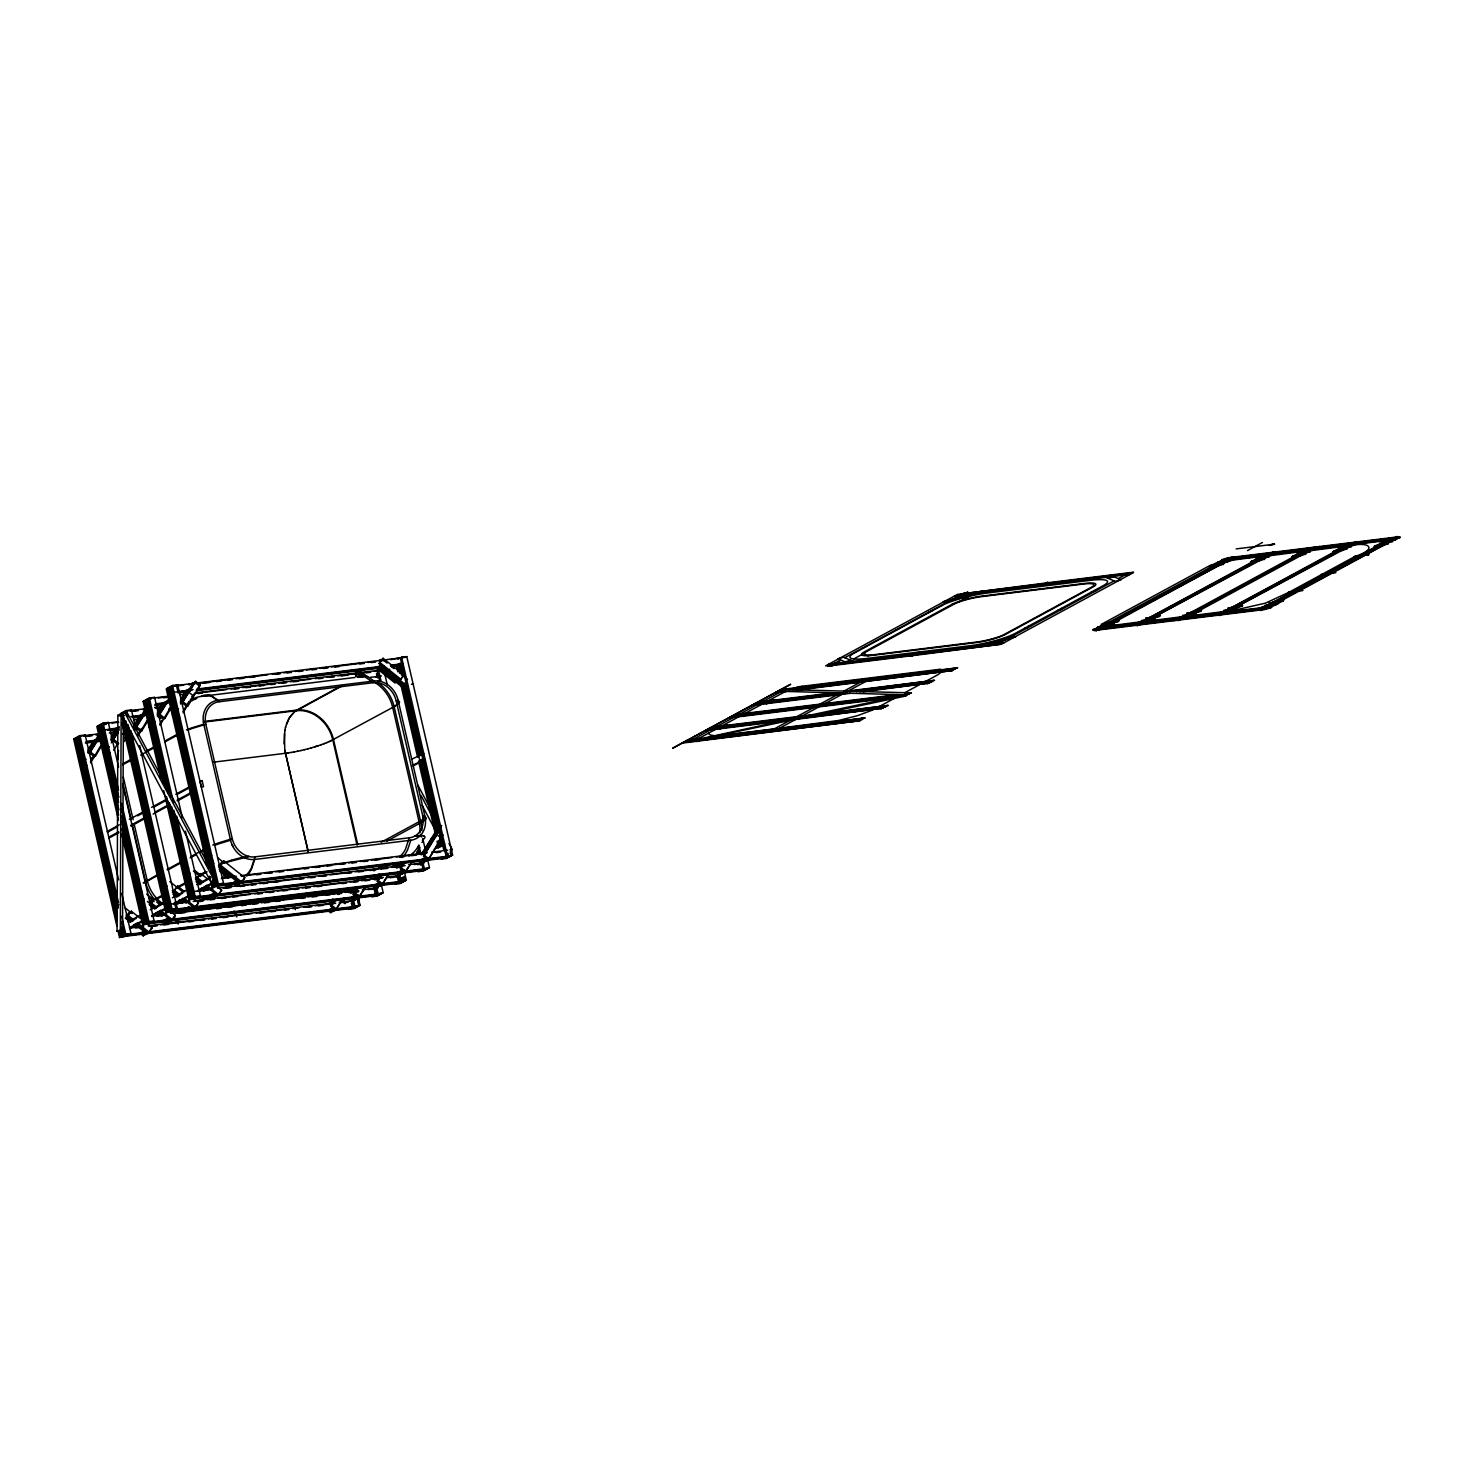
<?xml version="1.0" encoding="UTF-8"?>
<svg xmlns="http://www.w3.org/2000/svg" width="1474" height="1474" viewBox="0 0 1474 1474"><rect width="100%" height="100%" fill="white"/><g stroke="black" fill="none" stroke-linecap="round" stroke-linejoin="round"><path stroke-width="1.5" d="M117.091 931.107L117.883 715.259L120.113 714.982L123.355 716.069L122.545 931.918L117.091 931.107L122.545 931.918M120.315 932.194L121.126 716.346L117.883 715.259M359.03 902.788L359.048 895.897M284.427 733.518L284.795 750.358L308.195 852.027M284.924 730.146L284.04 743.965M422.983 817.186A21.299 17.872 61.5 0 1 410.841 837.582L255.039 856.855L251.243 868.407A42.709 22.055 83 0 1 246.232 874.948M409.219 837.858L405.424 849.411A42.709 22.055 83 0 1 400.412 855.952M284.777 730.533L285.624 726.903M296.292 710.744A33.994 28.54 61.5 0 1 332.755 739.764L394.148 706.654A43.041 7.333 -13 0 0 399.583 702.085L398.109 700.261A22.479 18.867 61.5 0 0 374.009 681.006L217.912 700.242A22.479 18.867 61.5 0 0 203.78 724.195L230.57 840.217A22.479 18.867 61.5 0 0 254.67 859.453L251.483 869.144A43.041 22.221 83 0 1 246.748 875.943M398.109 700.261L424.899 816.283A22.479 18.867 61.5 0 1 410.767 840.235L407.579 849.908A43.041 22.221 83 0 1 401.978 857.518M285.477 727.327L288.867 718.409L294.929 711.113L341.047 685.963M683.383 742.454L796.015 718.096M688.69 741.754L903.157 696.557L903.58 695.396L796.513 717.985M286.361 724.305L290.046 716.677L294.671 711.739L342.226 685.815M122.231 715.738L124.295 711.795L126.524 711.518L215.72 878.559L213.656 882.521L211.427 882.797L122.231 715.738L124.461 715.461M211.427 882.797L213.49 878.836L215.72 878.559L214.467 879.425M450.141 853.391L452.205 849.429L448.98 843.404M87.961 750.008L93.525 740.574M84.608 768.691L79.965 764.988L82.194 761.21M87.758 751.777L94.778 739.893M79.965 764.988L83.447 760.529M87.906 752.993L99.366 733.555M85.566 766.093L82.47 763.624L84.7 759.847M89.14 752.311L97.284 738.529M82.47 763.624L85.953 759.165M89.288 753.509L99.642 735.968M102.203 744.665L95.515 755.978L94.262 756.659L89.619 752.956L99.771 737.184M90.448 761.671L93.802 756.015M90.596 762.887L100.619 745.899M111.084 737.461L116.667 728.027M106.202 754.909L103.106 752.44L105.336 748.663M110.9 739.229L116.796 729.225M103.106 752.44L106.589 747.981M111.029 740.445L119.154 726.664M110.255 754.799L105.612 751.077L107.842 747.318M111.508 741.09L118.178 729.759M105.612 751.077L109.076 746.636M111.305 742.859L119.099 729.648L117.846 730.33M114.014 739.727L118.657 743.43L117.404 744.112L112.761 740.409L118.454 732.173M113.738 750.34L118.178 742.785M133.121 726.793L139.79 715.48M130.891 743.615L126.248 739.893L129.583 734.236M134.023 726.682L141.043 714.798M126.248 739.893L129.712 735.452M134.502 727.327L145.631 708.46M133.397 742.251L128.735 738.548L130.965 734.771M134.65 728.543L144.655 711.555M128.735 738.548L132.218 734.089M134.447 730.312L147.031 708.994M148.469 719.57L141.799 730.883L140.546 731.565L135.884 727.861L147.16 710.21M137.837 734.697L141.522 728.469M137.985 735.913L146.884 720.823M157.368 712.366L162.932 702.932M154.015 731.067L149.371 727.345L151.601 723.587M157.165 714.153L164.185 702.25M149.371 727.345L152.854 722.905M157.313 715.351L165.438 701.587M154.973 728.469L151.877 726L154.107 722.223M157.442 716.567L166.691 700.905M151.877 726L155.36 721.541M158.695 715.885L169.049 698.344M171.61 707.023L164.922 718.354L163.669 719.017L159.026 715.314L169.178 699.542M159.874 724.047L162.085 720.27M160.003 725.245L170.358 707.704M180.51 699.818L186.074 690.385M175.609 717.285L172.513 714.816L174.743 711.039M180.307 701.606L187.327 689.721M172.513 714.816L175.996 710.357M180.436 702.803L188.561 689.04M179.662 717.156L175.019 713.453L177.249 709.676M180.583 704.019L193.168 682.702L191.915 683.383M175.019 713.453L178.501 708.994M181.836 703.338L195.655 681.338L200.317 685.042L188.064 705.806L186.811 706.488L182.168 702.766L195.655 681.338M182.997 711.5L188.912 701.495M183.145 712.716L194.605 693.277M196.834 689.5L200.317 685.042M117.036 913.272L113.553 910.49L115.377 907.413M116.63 906.731L113.553 910.49M118.786 904.52L116.059 909.145L117.312 908.463M136.695 897.961L140.675 892.654L136.695 897.961L140.177 900.725M128.846 912.553L126.119 917.178L131.72 921.637M144.415 900.761L139.201 896.597L141.928 891.973M131.352 911.208L127.372 916.496L131.352 911.208L140.048 918.155M139.201 896.597L142.259 892.839M165.051 889.577L159.837 885.413L162.545 880.789M159.837 885.413L162.895 881.655M165.807 886.832L162.324 884.05L164.148 880.973M154.494 898.661L150.514 903.949L154.494 898.661L161.44 904.207M162.324 884.05L165.401 880.291M139.772 933.097L143.254 935.879L145.078 932.802M143.254 935.879L146.331 932.121M142.278 931.752L145.76 934.516L147.584 931.439M188.193 877.03L182.96 872.866L185.687 868.241M182.96 872.866L186.037 869.107M136.069 923.443L148.266 933.171L150.072 930.094M148.266 933.171L152.227 927.865L147.013 923.701M188.948 874.285L185.466 871.503L188.193 866.896M177.617 886.114L173.656 891.402L177.617 886.114L184.582 891.678M185.466 871.503L188.543 867.744M162.914 920.568L166.396 923.332L168.202 920.255M165.42 919.205L168.902 921.987L170.708 918.91M209.584 863.101L206.102 860.319L208.829 855.694M197.35 876.459L195.526 879.536L201.127 884.013M159.21 910.895L171.389 920.624L175.369 915.336L170.155 911.153M206.102 860.319L210.082 855.031M171.389 920.624L175.369 915.336M213.822 863.138L208.608 858.955L211.335 854.349M200.759 873.566L196.779 878.873L200.759 873.566L207.723 879.13M208.608 858.955L211.666 855.215M186.056 908.021L189.52 910.803L191.344 907.708M189.52 910.803L192.597 907.044M188.543 906.657L192.025 909.44L193.849 906.363M182.352 898.348L194.531 908.076L198.511 902.788L193.278 898.624M221.395 862.382L218.668 867.007L239.562 883.663L241.368 880.586M194.531 908.076L198.511 902.788M223.901 861.019L219.921 866.325L223.901 861.019L244.776 877.693L242.049 882.318L240.815 883L218.557 865.238M209.179 895.473L212.661 898.256L214.485 895.179M211.685 894.11L215.167 896.892L216.991 893.815M205.494 885.819L217.673 895.529L221.653 890.241L216.42 886.077M217.673 895.529L221.653 890.241M355.584 675.239L357.408 672.162L362.622 676.326M359.914 670.799L355.934 676.105L359.914 670.799L366.86 676.363M232.321 882.926L235.803 885.708L237.609 882.631M235.803 885.708L238.862 881.949M234.827 881.563L238.309 884.345L240.115 881.268M240.815 883L244.776 877.693M408.28 686.866L379.058 663.558L383.037 658.252L403.931 674.926L399.951 680.233L403.931 674.926M379.058 663.558L383.037 658.252M388.454 669.859L385.377 673.618M389.689 669.196L387.883 672.273L389.136 671.591M329.328 903.433L331.558 899.656M329.476 904.631L332.811 898.974M330.71 903.967L332.94 900.19M330.858 905.165L334.193 899.509M343.571 898.09L335.648 910.084L330.987 906.381L334.34 900.725M338.007 894.497L340.236 890.72M330.987 906.381L335.593 900.043M338.928 894.386L341.157 890.609M335.648 910.084L342.318 898.772M346.906 892.433L349.135 888.656L347.882 889.338M351.346 892.783L353.576 889.006M353.852 891.42L356.082 887.643M356.229 888.859L352.876 894.515L357.519 898.219L356.284 898.9L353.17 896.432M365.589 887.44L358.772 897.537L354.128 893.834L357.463 888.177M354.128 893.834L358.716 887.495M350.683 897.777L353.778 900.264L356.008 896.487M353.778 900.264L357.242 895.805M356.284 898.9L358.495 895.123M358.772 897.537L365.46 886.224M370.048 879.886L372.277 876.109L371.024 876.79M375.594 878.338L377.823 874.561M375.741 879.554L379.076 873.898M376.994 878.873L379.223 875.095M377.123 880.089L380.476 874.414M389.836 872.995L381.913 885.008L377.27 881.286L380.605 875.63M377.27 881.286L381.858 874.948M373.806 885.248L376.902 887.716L380.384 883.258M381.913 885.008L386.372 877.454M392.268 867.449L394.498 863.672M393.19 867.338L395.419 863.561L394.166 864.243M397.63 867.689L399.859 863.911M400.136 866.325L402.347 862.548M400.265 867.541L402.494 863.764M411.872 862.345L405.055 872.461L400.394 868.739L403.747 863.082M400.394 868.739L405 862.401M396.948 872.7L400.044 875.169L402.273 871.392M400.044 875.169L403.526 870.71M399.454 871.337L402.549 873.806L404.779 870.047M405.055 872.461L408.39 866.804M416.516 853.022L419.85 847.366M416.313 854.791L418.542 851.032L417.289 851.696M421.877 853.262L432.029 837.49M422.006 854.459L437.925 827.485M423.259 853.778L439.178 826.803M423.407 854.994L440.431 826.122M435.788 835.445L437.041 834.763L441.684 838.485L428.179 859.913L423.535 856.21L441.684 825.44M423.535 856.21L437.041 834.763M439.51 839.277L441.739 835.5M428.179 859.913L442.992 834.818M143.181 882.908L159.118 873.806M343.645 889.559L338.633 892.267A43.796 22.607 83 0 1 332.755 893.778L331.171 893.668M144.047 882.908L157.736 875.445M116.943 926.372L73.7 739.045L79.965 735.637L85.179 735.01L118.639 879.96M118.602 767.07L108.302 722.463L103.088 723.108L96.842 726.498L118.454 820.17M136.069 729.98L131.444 709.915L126.23 710.56L119.965 713.95L123.448 713.527M161.127 779.47L143.107 701.403L149.371 698.013L154.586 697.368L182.389 817.794M222.298 883.995L223.532 883.313L177.709 684.82L172.495 685.465L166.249 688.855L206.913 865.054M83.926 735.673L85.179 735.01M104.543 724.489L105.796 723.808L100.582 724.453L118.62 802.519M107.049 723.144L108.302 722.463M130.191 710.597L131.444 709.915M153.333 698.05L154.586 697.368M177.709 684.82L176.456 685.502L178.004 692.19M76.316 744.241L77.569 743.578M78.822 742.896L80.057 742.214M99.44 731.712L100.693 731.03M101.946 730.349L119.118 727.714M122.582 719.165L123.834 718.483M145.723 706.617L146.976 705.935M148.229 705.254L149.482 704.572M168.865 694.07L170.1 693.388M171.352 692.706L193.076 689.519M96.86 734.9L98.113 734.236M143.125 709.823L144.378 709.141M166.267 697.276L167.52 696.594M189.409 684.728L190.662 684.047M92.217 744.223L93.47 743.559M94.723 742.878L95.957 742.196M115.341 731.694L116.593 731.012M138.482 719.146L139.735 718.464M140.988 717.783L142.241 717.101M161.624 706.599L162.877 705.917M164.13 705.235L165.383 704.554M184.766 694.051L186 693.37M187.253 692.688L188.506 692.025L193.168 695.728L191.915 696.41M122.508 734.034L123.742 733.352M168.773 708.957L170.026 708.275M91.775 758.005L93.009 757.341M122.858 763.79L130.946 759.405M147.124 750.635L153.185 747.355M165.328 740.777L177.451 734.199M122.71 764.803L132.697 759.405M140.693 755.075L154.659 747.484M164.646 742.067L176.622 735.581M353.649 674.189L354.902 673.507M357.408 672.162L356.155 672.844L361.37 677.008M379.297 660.297L380.55 659.615M397.814 659.283L399.067 658.62M401.573 657.257L400.32 657.938L446.143 856.412L452.61 855.104L406.787 656.612L401.573 657.257L447.396 855.749M406.787 656.612L390.628 659.652M107.215 831.41L119.302 824.85M129.38 819.397L143.512 811.732M151.564 807.365L165.678 799.719M175.775 794.246L189.888 786.6M107.418 832.239L117.496 826.767M137.672 815.841L141.688 813.648M153.793 807.089L165.899 800.529M177.986 793.97L188.082 788.498M108.56 837.306L118.657 831.833M130.744 825.274L144.857 817.628M154.954 812.156L167.041 805.596M177.12 800.124L191.233 792.478M396.193 682.259L394.94 682.941L375.796 667.667M397.446 681.578L398.699 680.914M108.781 838.116L118.86 832.663M130.965 826.103L145.078 818.438M153.13 814.072L169.27 805.32M177.341 800.953L191.454 793.307M411.486 684.323L412.738 683.641M167.096 869.476L181.081 861.903M191.067 856.486L205.033 848.913M167.852 869.973L179.975 863.396M190.091 857.905L196.153 854.625M200.206 852.433L204.241 850.24M150.735 900.688L151.988 900.006L149.261 904.631L154.862 909.108M411.486 759.294L423.793 753.564L417.732 756.844M153.665 899.895A36.758 6.264 -13 0 1 154.475 899.435L162.564 895.05M176.714 887.385L186.83 881.894M198.953 875.335L205.033 872.037M134.189 824.224L147.142 880.31A33.939 28.485 61.5 0 0 157.184 898.9L163.172 895.658M177.156 888.067L187.124 882.668M201.109 875.077L207.097 871.834M412.849 765.19L425.157 759.442L413.052 766.001M128.072 921.821L140.159 915.262M150.256 909.808L164.369 902.143M172.421 897.777L188.561 889.025M196.632 884.658L210.745 877.012M130.302 921.545L136.345 918.265M154.494 908.426L164.572 902.972M178.686 895.308L182.721 893.133M202.878 882.189L210.948 877.822M121.918 929.597L123.171 928.915M142.554 918.413L143.807 917.731M145.06 917.049L146.313 916.386M165.696 905.865L166.949 905.183M168.183 904.52L189.906 901.314M188.819 893.318L190.072 892.654M191.325 891.973L213.048 888.767M129.436 927.717L141.522 921.158M151.601 915.686L165.714 908.039M173.785 903.673L189.925 894.921M197.977 890.554L212.09 882.889M129.638 928.528L141.744 921.969M151.822 916.515L165.936 908.85M174.006 904.483L190.128 895.731M198.198 891.365L212.311 883.718M134.447 927.164L135.7 926.483M136.953 925.819L138.206 925.138M157.571 914.617L158.823 913.954M160.076 913.272L161.329 912.59M180.712 902.088L181.965 901.406M183.218 900.725L184.471 900.043M203.854 889.541L205.107 888.859M206.36 888.177L207.613 887.495M226.996 876.993L228.249 876.311M229.483 875.63L230.736 874.966M117.975 930.831L119.523 937.519L125.787 934.129L131.002 933.484L121.734 893.355M121.55 833.547L142.665 924.99L148.911 921.582L154.125 920.955L123.245 787.134M122.029 722.868L165.788 912.443L172.053 909.053L177.267 908.408L139.68 745.604M163.706 790.617L188.93 899.895L195.194 896.505L200.409 895.86L185.466 831.189M209.492 876.201L212.072 887.348L218.336 883.958L223.532 883.313M125.99 936.211L119.523 937.519M127.243 935.529L128.496 934.848M129.749 934.166L131.002 933.484M149.132 923.664L142.665 924.99M150.385 922.982L151.619 922.3M152.872 921.619L154.125 920.955M172.255 911.116L165.788 912.443M173.508 910.435L174.761 909.753M177.267 908.408L176.014 909.089L174.466 902.383M195.397 898.569L188.93 899.895M196.65 897.887L197.903 897.224M199.156 896.542L200.409 895.86M218.539 886.021L212.072 887.348M219.792 885.358L221.045 884.676M199.561 900.706L205.549 897.445M225.522 886.629L231.51 883.387M150.993 928.546L152.227 927.865M188.598 908.205L182.536 911.503A43.796 22.607 83 0 1 176.659 913.014L176.069 913.069M200.722 901.627L210.837 896.155M224.988 888.472L233.076 884.087M145.76 934.516L147.013 933.853L134.834 924.124M166.396 923.332L167.649 922.669L164.167 919.887M168.902 921.987L170.155 921.305L166.673 918.523M192.025 909.44L193.278 908.758M212.661 898.256L213.914 897.574L210.432 894.792M215.167 896.892L216.42 896.21L212.938 893.428M238.309 884.345L239.562 883.663M177.986 929.265L179.238 928.602M183.2 928.62L184.453 927.957M381.121 842.28L419.058 821.718L392.655 707.299A33.994 28.54 61.5 0 0 373.254 681.614M236.559 922.061L237.811 921.379M386.575 841.322L420.938 822.695A43.041 7.333 -13 0 0 426.373 818.125L424.899 816.283M241.773 921.416L243.026 920.734M421.951 842.373L423.204 841.709M433.282 836.808L434.535 836.127M353.742 881.71L361.738 877.38M373.714 870.876L385.691 864.39M295.132 914.838L296.385 914.156M360.872 880.218L368.961 875.832M381.103 869.255L389.191 864.87M300.346 914.193L301.599 913.53M440.431 839.167L441.684 838.485M425.691 848.232L426.944 847.55M428.197 846.887L429.45 846.205M436.396 847.532L444.669 843.976L436.599 848.342M386.557 875.685L387.809 875.003M349.025 901.517L357.095 897.15M371.208 889.485L379.279 885.119M395.401 876.367L401.462 873.087M417.584 864.354L425.654 859.968M351.254 901.24L359.324 896.874M373.438 889.209L383.516 883.755M397.63 876.09L405.7 871.724M419.814 864.077L429.892 858.605M402.549 873.806L403.802 873.142L400.707 870.655M349.835 908.629L348.583 909.311L353.797 908.666L360.061 905.276L357.998 896.358M351.088 907.947L352.341 907.265L351.309 902.807M360.061 905.276L353.594 906.602L351.531 897.666M372.977 896.081L371.724 896.763L376.939 896.118L383.203 892.728L381.655 886.04M374.23 895.418L375.483 894.736L373.419 885.819M383.203 892.728L376.736 894.055L375.188 887.366M396.119 883.552L394.866 884.216L400.08 883.589L406.327 880.181L404.281 871.263M397.372 882.871L398.625 882.189L397.077 875.501M406.327 880.181L399.859 881.507L397.814 872.59M419.242 871.005L417.99 871.687L423.204 871.042L429.468 867.652L427.921 860.945M420.495 870.323L421.748 869.642M429.468 867.652L423.001 868.96L421.453 862.272M442.384 858.458L441.131 859.139L446.346 858.494L452.61 855.104M443.637 857.776L444.89 857.094M672.844 748.11L790.543 684.341M672.936 748.11L790.561 684.341M828.849 665.437L827.614 666.119L912.093 655.709M960.587 594.022L1046.319 582.93M693.609 739.082L710.486 729.943M711.739 729.262L712.992 728.58M714.245 727.898L715.498 727.216M716.751 726.553L733.628 717.396M734.881 716.714L736.116 716.032M737.369 715.351L738.621 714.687M739.874 714.006L756.752 704.848M758.005 704.167L759.257 703.485M760.51 702.822L761.763 702.14M763.016 701.458L779.893 692.301M833.86 663.595L840.567 659.965M844.713 657.717L948.888 601.226M953.033 598.978L959.74 595.349M829.844 665.843L831.078 665.161M962.817 593.746L964.07 593.064M830.286 666.027L831.318 665.658M965.065 592.935L966.115 592.585M830.894 666.193L832.055 665.566M837.49 662.618L838.503 662.066M959.887 596.27L960.845 595.736M966.281 592.788L967.441 592.161M831.373 666.137L832.534 665.511M837.969 662.563L838.982 662.01M960.311 596.233L961.324 595.68M966.76 592.732L967.902 592.106M693.812 741.164L862.695 719.312L700.961 739.229M698.823 738.456L715.701 729.298M716.954 728.617L718.207 727.935M719.459 727.253L720.712 726.59M721.947 725.908L738.842 716.751M740.077 716.069L741.33 715.387M742.583 714.724L743.836 714.042M745.089 713.361L761.966 704.203M763.219 703.522L764.472 702.858M765.725 702.177L766.977 701.495M768.23 700.813L785.108 691.656M788.866 689.629L790.119 688.948M839.074 662.95L840.327 662.268L835.113 662.913M964.936 594.704L958.487 596.03M697.81 741.201L696.907 741.588M720.952 728.653L720.049 729.04M726.737 725.319L727.382 724.968M744.075 716.106L743.191 716.493M749.879 712.771L750.506 712.421M767.217 703.559L766.314 703.946M773.021 700.224L773.647 699.874M800.787 687.105L802.372 686.258M853.741 658.952L864.796 652.964M958.082 602.387L969.137 596.38M706.838 739.561L708.091 738.879M709.344 738.198L710.579 737.516M729.962 727.014L731.215 726.332M732.467 725.65L733.72 724.987M753.103 714.466L754.356 713.784M755.609 713.121L756.862 712.439M776.245 701.919L777.498 701.256M778.751 700.574L780.004 699.892M799.369 689.39L800.622 688.708M801.874 688.026L803.127 687.345M710.523 739.1L711.776 738.419M713.029 737.737L714.264 737.074M733.665 726.553L734.9 725.89M736.152 725.208L737.405 724.526M756.788 714.024L758.041 713.342M759.294 712.661L760.547 711.979M779.93 701.477L781.183 700.795M782.436 700.113L783.689 699.431M803.072 688.929L804.307 688.247M805.578 687.566L806.812 686.902M768.636 731.952L769.889 731.27M771.142 730.588L772.394 729.906M773.647 729.225L789.769 720.491M794.283 718.041L795.518 717.359M796.771 716.696L813.648 707.538M814.901 706.857L816.154 706.175M817.407 705.493L818.66 704.83M819.913 704.148L836.79 694.991M838.043 694.309L839.296 693.628M843.754 691.214L859.932 682.444M861.184 681.762L862.437 681.099M863.69 680.417L864.943 679.735M913.917 653.737L920.384 652.411L919.131 653.093M1039.778 585.491L1038.525 586.173L1044.992 584.846M910.95 656.335L913.346 655.027M917.528 652.761L918.542 652.208M1039.87 586.431L1040.884 585.878M1045.084 583.612L1047.48 582.304M911.411 656.28L913.806 654.972M918.007 652.706L919.021 652.153M1040.349 586.376L1041.363 585.823M1045.545 583.557L1047.959 582.248M773.85 731.307L775.103 730.625M776.356 729.943L777.609 729.262M778.862 728.58L795.739 719.441M799.608 717.341L800.732 716.714M801.985 716.051L818.862 706.894M820.115 706.212L821.368 705.53M822.621 704.848L823.874 704.185M825.127 703.503L842.004 694.346M843.257 693.664L844.344 693.075M848.269 690.956L865.146 681.799M866.399 681.135L867.652 680.454M868.905 679.772L870.139 679.09M831.962 724.139L833.215 723.458M834.468 722.794L835.721 722.113M855.104 711.592L856.357 710.929M857.592 710.247L858.845 709.565M878.228 699.063L879.481 698.381M880.733 697.699L881.986 697.018M901.369 686.516L902.622 685.834M903.875 685.152L905.128 684.47M924.511 673.968L925.764 673.286M927.017 672.605L928.252 671.941M835.647 723.697L836.9 723.015M838.153 722.334L839.406 721.652M858.789 711.15L860.042 710.468M861.295 709.786L862.53 709.105M881.913 698.602L883.166 697.921M884.418 697.239L885.671 696.576M905.054 686.055L906.307 685.373M907.56 684.71L908.813 684.028M928.196 673.507L929.449 672.844M930.702 672.162L932.194 671.444M894.7 694.936L895.16 694.88M941.61 669.491L940.965 669.841A36.868 6.283 -13 0 0 940.136 669.288M879.315 706.525L894.221 698.436M904.373 692.927L919.315 684.82M925.58 681.43L936.174 675.682A43.704 7.444 -13 0 0 940.744 672.494M852.212 721.652L853.464 720.97M854.717 720.289L855.97 719.607M875.353 709.105L876.606 708.423M877.859 707.741L879.112 707.078M898.79 696.391L899.73 695.875M921.619 684.01L922.871 683.346M924.124 682.665L925.377 681.983M944.76 671.481L946.013 670.799M947.266 670.117L948.519 669.436M853.888 721.449L855.141 720.768M856.394 720.086L857.628 719.404M877.012 708.902L878.264 708.22M879.517 707.538L880.77 706.857M923.295 683.807L924.548 683.125M925.801 682.462L927.054 681.78M946.437 671.26L947.671 670.596M948.924 669.915L950.177 669.233M999.151 643.235L1005.858 639.605M1010.003 637.358L1114.178 580.867M1118.324 578.619L1125.031 574.989M861.258 718.446L862.898 717.746M857.85 721.486L864.096 718.096M880.973 708.939L887.237 705.549M904.115 696.391L910.379 693.001M927.257 683.844L933.503 680.454M950.398 671.296L956.644 667.906M1000.551 644.285L912.572 655.654M1132.29 572.87L1133.543 572.188L1046.798 582.875M1014.001 637.376L1001.436 644.175L825.716 665.824L957.474 594.391L1133.174 572.76L1120.609 579.577M1015.236 636.694L1119.374 580.24M1210.394 565.942L1213.636 565.592M1214.852 563.51L1216.05 563.363M1217.579 562.036L1218.777 561.889M1221.983 559.604L1223.254 559.457M1109.369 623.06L1094.463 630.209M1109.996 622.728L1229.666 557.835L1226.81 558.462M1095.79 630.798L1098.185 629.49M1229.924 558.075L1232.798 556.711L1230.385 558.02M1096.251 630.743L1098.646 629.435M1113.791 622.525L1098.904 629.656L1234.106 557.301L1114.436 622.175M1247.538 550.576L1262.444 542.487M1103.989 628.772L1106.919 627.187M1232.78 558.941L1235.728 557.356M1223.531 564.431L1220.325 564.782M1228.082 561.999L1226.902 562.128M1230.735 560.525L1229.629 560.654M1235.359 558.075L1234.125 558.222M1263.126 554.537L1264.397 554.39M1251.555 560.875L1254.779 560.525M1255.995 558.443L1257.193 558.296M1134.003 625.087L1136.933 623.502M1137.873 622.986L1151.489 616.537M1262.813 555.256L1265.742 553.653M1254.927 560.452L1135.606 625.142L1270.809 552.768L1256.493 559.604M1257.138 560.175L1258.722 559.328M1136.97 625.695L1138.075 625.105M1272.32 552.326L1273.886 551.663L1272.781 552.271M1137.449 625.639L1138.554 625.05M1269.483 554.427L1140.065 624.589L1275.268 552.234L1267.253 554.703M1145.132 623.705L1148.062 622.12M1273.941 553.874L1276.871 552.289M1264.674 559.365L1261.449 559.715M1269.225 556.914L1268.045 557.061M1276.502 553.008L1275.268 553.155M1292.698 555.809L1295.922 555.458M1297.138 553.376L1298.336 553.229M1304.269 549.47L1305.54 549.323M1173.801 620.701L1178.076 618.417M1179.016 617.919L1192.632 611.47M1303.956 550.189L1308.028 547.923M1177.376 619.743L1296.07 555.385M1297.636 554.537L1309.115 548.31M1178.076 620.665L1180.95 619.301M1312.21 547.941L1314.605 546.633M1184.046 618.914L1315.785 547.499M1185.188 619.301L1189.205 617.053M1315.084 548.807L1319.414 546.522M1305.817 554.298L1302.592 554.648M1310.368 551.847L1309.188 551.995M1317.645 547.941L1316.411 548.088M1333.841 550.742L1337.065 550.392M1338.3 548.31L1339.479 548.162M1345.412 544.403L1346.702 544.238M1216.29 614.953L1219.219 613.35M1220.159 612.852L1233.775 606.404M1345.099 545.104L1348.028 543.519M1337.213 550.318L1217.892 615.008L1353.095 542.635L1338.779 549.47M1219.274 615.561L1220.841 614.916M1354.606 542.192L1356.172 541.548L1355.067 542.137M1227.418 613.571L1230.348 611.986M1356.227 543.74L1359.157 542.156M1346.96 549.231L1343.754 549.581M1351.511 546.78L1350.331 546.928M1354.164 545.306L1353.077 545.454M1358.788 542.874L1357.554 543.022M1288.423 592.198L1292.735 591.682M1321.367 574.344L1325.66 573.828M1386.573 539.337L1387.845 539.171M1288.995 592.253L1265.521 603.124L1233.075 610.512M1289.271 592.106L1321.938 574.381M1322.196 574.252L1354.864 556.527M1355.14 556.398C1376.9 549.415 1370.175 541.935 1353.501 545.214M1374.984 545.675L1378.208 545.325M1379.443 543.243L1380.622 543.095M1382.17 541.75L1383.349 541.603M1257.433 609.886L1260.362 608.283M1261.302 607.785L1274.918 601.337M1386.242 540.037L1389.171 538.452M1381.764 543.409L1394.238 537.568L1259.036 609.941L1378.356 545.251M1260.399 610.494L1262.739 609.223M1394.478 537.807L1397.278 536.481L1394.938 537.752M1260.86 610.439L1263.2 609.167M1211.554 566.716L1209.343 566.993L1224.599 558.72L1400.3 537.089L1382.815 545.638M1302.887 590.54L1299.147 591M1335.831 572.686L1332.072 573.146M1388.103 544.164L1384.897 544.514M1392.654 541.713L1391.493 541.861M1399.931 537.789L1398.697 537.955M330.968 740.685L333.493 739.543L357.703 844.418M328.905 741.643L331.705 740.464M872.792 709.952L857.5 715.664L838.448 720.51L779.543 728.211M326.565 742.656L329.605 741.44M323.93 743.707L327.228 742.472M321.056 744.757L324.575 743.522M777.185 691.582L785.071 689.556L911.466 692.872L907.155 693.922M909.55 693.075L904.686 694.788L780.207 691.269M227.199 862.161L248.94 856.468A21.299 17.872 61.5 0 0 255.039 856.855M321.664 744.591L314.662 746.857M318.513 745.66L311.254 747.889M203.78 724.195L192.707 727.566A43.041 7.333 -13 0 0 186.424 729.906M230.57 840.217L219.497 843.607A43.041 7.333 -13 0 0 214.67 845.357M307.753 748.847L311.733 747.76M971.661 593.875L943.176 601.687L944.797 602.35L979.031 592.972M979.805 591.645L982.016 591.369M1108.614 575.781L1110.825 575.505M1108.08 578.342L1113.828 576.758M845.063 661.826L850.811 660.241M850.277 662.803L848.066 663.079M979.86 645.612L1014.112 636.234L1015.715 636.897L987.23 644.709M979.086 646.939L976.875 647.197M397.998 702.269L396.174 700.832A21.226 17.817 61.5 0 0 380.034 683.199A21.299 17.872 61.5 0 0 373.401 682.683L217.507 701.974A21.244 17.835 61.5 0 0 205.476 722.297L205.844 724.287L192.615 728.322A42.654 7.259 -13 0 0 187.824 730.109M304.234 749.75L308.195 748.737M1269.243 545.454L1274.531 544.182L1272.265 543.869M300.751 750.579L304.621 749.64M232.247 838.669A21.244 17.835 61.5 0 0 248.94 856.468L242.491 857.352A29.848 5.085 -13 0 0 231.16 860.337M297.343 751.316L301.101 750.487M294.081 751.961L297.656 751.224M290.968 752.514L294.339 751.887M288.075 752.956L291.207 752.44M285.403 753.325L288.259 752.901M332.755 893.778L337.712 892.636A32.907 27.619 61.5 0 0 341.12 891.125M1236.17 548.899L1274.531 544.182M405.534 657.293L171.26 686.147L217.083 884.64L451.357 855.786L450.325 851.327M183.642 685.152L170.007 686.829L215.83 885.321L450.104 856.449M188.193 684.581L195.029 683.752M199.561 683.181L231.418 679.256M235.969 678.703L267.807 674.779M272.358 674.226L279.176 673.378M283.727 672.826L290.544 671.978M295.095 671.425L301.93 670.578M306.481 670.025L315.565 668.901M320.116 668.33L326.952 667.501M331.484 666.93L363.341 663.005M367.892 662.452L374.709 661.605M379.26 661.052L386.077 660.205M172.218 687.068L168.755 687.51L211.998 874.837M202.859 683.31L209.695 682.462M216.512 681.614L221.063 681.062M227.88 680.214L232.431 679.661M239.267 678.814L243.8 678.261M250.635 677.414L255.186 676.861M275.656 674.337L280.207 673.784M287.025 672.936L291.576 672.384M298.393 671.536L302.944 670.983M312.046 669.859L316.597 669.288M323.414 668.459L327.965 667.888M334.782 667.059L339.333 666.488M359.803 663.963L364.354 663.411M371.19 662.563L375.723 662.01M1231.159 557.393L1228.008 557.78L1093.782 630.559L1096.932 630.172M1231.638 557.338L1312.744 547.351L1178.518 620.13L1097.411 630.117M1395.712 537.126L1314.716 547.112L1180.49 619.872L1261.486 609.904M1396.191 537.07L1399.452 536.665L1265.226 609.444L1261.965 609.849M1398.697 537.015L1263.494 609.388L1265.724 609.112M1221.651 560.323L1223.881 560.046M1226.11 559.77L1228.339 559.494M1230.569 559.217L1265.024 554.979M1271.712 554.15L1306.185 549.913M1308.396 549.636L1310.626 549.36M1312.855 549.083L1347.328 544.846M1349.539 544.569L1351.769 544.293M1353.998 544.017L1388.471 539.779M1390.701 539.502L1392.912 539.226M1395.141 538.95L1397.37 538.673M1220.73 560.82L1222.941 560.544M1225.189 560.267L1227.4 560.009M1229.629 559.733L1231.859 559.457L1218.243 565.905M1264.102 555.477L1250.486 561.926L1252.716 561.649M1266.313 555.201L1268.543 554.943M1270.772 554.666L1273.002 554.39L1259.386 560.839M1305.245 550.41L1291.629 556.859L1293.859 556.582M1307.456 550.134L1309.686 549.876M1311.915 549.599L1314.145 549.323L1300.529 555.772M1346.388 545.343L1332.772 551.792L1335.002 551.516M1348.618 545.067L1350.829 544.79M1353.058 544.532L1355.288 544.256L1341.672 550.705M1387.531 540.276L1373.915 546.725L1376.145 546.449M1389.761 540L1391.972 539.724M1394.201 539.447L1396.431 539.189M1231.527 559.623L1261.56 555.938M1272.67 554.556L1302.703 550.852M1313.831 549.489L1343.846 545.785M1354.975 544.422L1384.989 540.718M1260.233 556.638L1241.403 558.959A43.704 7.444 -13 0 0 1229.261 560.857M1270.772 555.587L1301.376 551.571M1311.934 550.521L1342.519 546.504M1394.22 540.387L1395.62 540.092M197.627 688.948L384.143 665.99M390.96 665.143L402.347 663.742M954.526 595.993L1130.245 574.344M178.188 691.877L191.823 690.201M196.374 689.629L382.89 666.653M391.992 665.548L403.36 664.129M179.202 692.264L190.57 690.864M197.405 690.035L381.637 667.335M390.739 666.211L402.107 664.811M177.949 692.946L189.335 691.546M196.153 690.716L380.384 668.017M391.752 666.617L403.139 665.216M1215.866 565.334L1218.077 565.058M1257.009 560.267L1259.238 559.991M1298.152 555.182L1300.381 554.924M1339.295 550.115L1341.524 549.857M1380.438 545.048L1382.667 544.772M1213.784 566.458L1216.013 566.182M1254.927 561.391L1257.156 561.115M1296.07 556.306L1298.299 556.048M1337.231 551.239L1339.442 550.981M1378.374 546.172L1380.585 545.896M151.582 698.271L148.119 698.694L170.763 796.826M154.936 697.847L168.589 696.17M179.957 694.77L184.508 694.217M195.876 692.817L380.126 670.117M151.417 698.805L146.866 699.376L168.497 793.03M158.234 697.976L167.336 696.852M194.623 693.48L226.48 689.574M231.013 689.003L237.848 688.155M242.399 687.603L274.238 683.678M278.789 683.125L285.606 682.278M290.157 681.725L310.627 679.201M315.178 678.63L321.995 677.8M326.546 677.229L333.382 676.4M337.933 675.829L358.403 673.323M362.936 672.752L369.771 671.923M374.322 671.352L379.408 670.725M163.817 697.81L168.349 697.239M197.921 693.609L202.472 693.038M234.311 689.132L238.862 688.561M245.697 687.713L250.248 687.16M259.332 686.036L263.883 685.484M270.719 684.636L275.269 684.083M282.087 683.236L286.638 682.683M293.455 681.836L298.006 681.283M318.476 678.759L323.027 678.187M329.844 677.358L334.395 676.787M341.231 675.958L348.048 675.11M366.234 672.881L370.785 672.31M148.911 700.168L144.36 700.721L163.411 783.247M143.107 701.403L148.321 700.758M190.883 700.058A34.455 28.909 61.5 0 1 201.127 696.41L354.976 677.469M156.299 703.743L167.667 702.343M190.422 699.542L194.973 698.971M370.103 677.395L381.471 675.995M1362.142 554.961L1364.371 554.703M1358.586 555.956L1354.035 556.638L1358.328 556.103M1365.274 555.145L1369.014 554.685L1365.016 555.293M155.046 704.425L168.699 702.729M375.686 677.248L380.218 676.677M156.078 704.812L167.446 703.411M1359.212 556.564L1361.442 556.288M154.825 705.493L166.194 704.093M931.199 610.826L932.489 610.66M1093.763 590.798L1096.49 590.466M124.977 711.242L145.447 708.718M154.549 707.594L163.651 706.47M928.27 612.41L929.56 612.244M1090.834 592.382L1093.561 592.051M130.56 711.076L137.377 710.228M155.562 707.999L162.398 707.152M127.022 712.034L122.471 712.587L168.294 911.079L402.586 882.226L401.554 877.767M133.858 711.187L138.39 710.634M156.594 708.386L161.145 707.833M121.126 716.346L123.355 716.069M130.891 716.567L144.526 714.89M131.905 716.954L145.558 715.277M132.936 717.359L144.305 715.959M133.95 717.764L143.052 716.64M117.773 721.818L101.835 723.789L118.841 797.379M133.692 719.865L138.243 719.294M1329.216 572.833L1331.446 572.557M111.969 723.052L118.786 722.223M106.165 724.305L99.348 725.134L118.897 809.889M1326.287 574.418L1328.516 574.141M101.559 725.392L98.095 725.816L118.675 815.03M898.274 628.679L899.545 628.514M1060.838 608.651L1063.546 608.32M895.344 630.264L896.616 630.098M1057.908 610.236L1060.617 609.904M108.781 729.501L117.865 728.377M107.528 730.183L118.897 728.782M110.826 730.312L117.644 729.464M99.182 733.794L78.712 736.318L118.344 908.058M110.55 732.394L115.101 731.841M84.276 736.171L91.093 735.323M95.644 734.752L100.195 734.199M109.297 733.075L116.114 732.246M203.817 721.505L296.569 710.081A34.455 28.909 61.5 0 1 333.493 739.543M79.67 737.258L76.206 737.682L117.386 916.091M87.574 736.281L92.125 735.729M203.338 722.168L296.292 710.726M73.7 739.045L77.182 738.603M1296.272 590.687L1298.502 590.411M1293.343 592.272L1295.572 591.995M86.892 741.367L100.545 739.69M85.639 742.048L99.292 740.372M86.653 742.454L98.039 741.053M865.33 646.533L866.62 646.367M1027.894 626.505L1030.621 626.174M85.418 743.136L99.053 741.44M862.401 648.118L863.69 647.97M1024.964 628.09L1027.691 627.758M1110.346 621.604L1092.86 630.153L1268.561 608.504L1283.836 600.231L1281.588 600.508M1112.557 621.328L1114.786 621.051M1117.016 620.775L1119.245 620.517L1105.629 626.947M1153.7 616.261L1155.929 615.985M1158.159 615.708L1160.388 615.432L1146.772 621.881M1194.861 611.194L1197.072 610.918M1199.302 610.641L1201.531 610.365L1187.915 616.814M1236.004 606.127L1238.215 605.851M1240.445 605.574L1242.674 605.298L1229.058 611.747M1277.147 601.06L1279.377 600.784M1104.947 623.097L1106.163 622.931M1117.292 621.567L1118.508 621.42M1146.09 618.011L1147.306 617.864M1158.435 616.501L1159.669 616.353M1187.233 612.944L1188.449 612.797M1199.578 611.434L1200.813 611.286M1228.376 607.878L1229.592 607.73M1240.721 606.367L1241.956 606.219M1269.519 602.811L1270.735 602.663M1281.864 601.3L1283.099 601.134M1104.671 623.226L1108.264 622.728M1110.493 622.452L1112.723 622.175M1114.934 621.899L1118.25 621.567M1145.814 618.159L1149.407 617.661M1151.636 617.385L1153.866 617.109M1156.095 616.832L1159.393 616.482M1186.957 613.092L1190.55 612.594M1192.779 612.318L1195.009 612.042M1197.238 611.765L1200.536 611.415M1228.118 608.025L1231.711 607.528M1233.922 607.251L1236.152 606.975M1238.381 606.698L1241.679 606.348M1269.261 602.958L1272.854 602.461M1275.065 602.184L1277.295 601.908M1279.524 601.632L1282.841 601.281M1100.194 625.658L1101.668 625.363M1112.538 624.147L1113.976 623.852M1141.355 620.591L1142.811 620.296M1153.681 619.08L1155.119 618.785M1182.498 615.524L1183.972 615.229M1194.824 614.013L1196.28 613.718M1223.641 610.457L1225.115 610.162M1235.967 608.946L1237.423 608.651M1264.784 605.39L1266.258 605.095M1277.11 603.879L1278.566 603.585M1097.798 626.984L1098.941 626.855M1110.069 625.473L1111.249 625.326M1138.941 621.917L1140.084 621.788M1151.212 620.407L1152.318 620.278M1180.084 616.851L1181.227 616.722M1192.355 615.34L1193.461 615.211M1221.227 611.784L1222.37 611.655M1233.498 610.273L1234.604 610.144M1262.37 606.717L1263.531 606.588M1274.641 605.206L1275.839 605.059M1097.54 627.132L1098.683 627.003M1109.811 625.621L1110.991 625.473M1139.826 621.917L1120.682 624.405A43.704 7.444 -13 0 1 1110.456 625.271M1150.641 620.72L1180.969 616.851M1191.784 615.653L1222.112 611.784M1233.241 610.42L1234.346 610.291M1262.112 606.864L1263.255 606.717M1274.384 605.353L1275.581 605.206M1096.73 628.053L1098.959 627.777M1101.17 627.5L1103.4 627.224M1108.172 626.505L1140.102 622.71M1142.313 622.433L1144.543 622.157M1149.315 621.438L1181.245 617.643M1183.475 617.366L1185.686 617.09M1190.458 616.372L1222.388 612.576M1224.618 612.3L1226.829 612.023M1231.601 611.305L1263.531 607.509M1265.761 607.233L1267.99 606.956M1270.201 606.68L1272.431 606.404M1095.79 628.569L1098.019 628.293M1100.23 628.016L1102.478 627.74M1104.689 627.463L1139.162 623.207M1141.373 622.949L1143.621 622.673M1145.832 622.397L1180.306 618.14M1182.535 617.882L1184.764 617.606M1186.975 617.33L1221.449 613.073M1223.678 612.816L1225.907 612.539M1228.118 612.263L1262.592 608.007M1264.821 607.749L1267.05 607.454M1269.261 607.196L1271.509 606.919M1094.445 629.287L1092.934 629.582L1094.187 629.435M1105.574 627.906L1106.845 627.758L1105.316 628.053M1135.588 624.221L1134.077 624.515L1135.33 624.368M1146.717 622.839L1147.988 622.691L1146.459 622.986M1176.749 619.154L1175.22 619.448L1176.473 619.283M1187.878 617.772L1189.131 617.624L1187.602 617.919M1217.892 614.087L1216.363 614.382L1217.616 614.216M1229.021 612.705L1230.274 612.558L1228.745 612.852M1259.036 609.02L1257.506 609.315L1258.759 609.149M1270.164 607.638L1271.417 607.491L1269.888 607.785M828.646 664.24L1004.365 642.59M939.97 669.307L799.184 686.644A36.905 6.283 -13 0 0 795.039 687.824M780.944 689.556L957.75 667.777L934.369 671.186M779.691 690.237L931.955 671.481M778.438 690.919L782.712 690.385M788.627 689.666L930.942 672.126M933.116 671.868L955.244 669.141L931.9 672.531M792.091 689.758L929.707 672.807M775.932 692.264L783.339 691.361M795.555 689.85L928.454 673.489M930.647 673.213L952.738 670.486L799.019 689.943M212.846 762.261L285.569 753.269L308.232 851.456M774.679 692.946L786.821 691.453M757.802 702.103L833.492 692.78M845.707 691.269L934.608 680.325L849.171 691.361M756.549 702.785L836.956 692.872M755.296 703.448L840.42 692.964M852.617 691.472L932.102 681.67L856.081 691.564M754.043 704.13L843.883 693.075M752.79 704.812L847.347 693.167M859.545 691.656L929.597 683.033L863.009 691.767M751.537 705.493L850.811 693.259M734.66 714.65L897.5 694.586M733.407 715.314L900.946 694.678M732.154 715.996L904.41 694.788M904.852 694.733L908.979 694.217L730.92 716.677M729.667 717.359L897.353 696.705M903.359 695.968L906.473 695.581L903.157 696.502M728.414 718.041L891.383 697.957M711.537 727.179L810.94 714.945M823.155 713.434L888.343 705.401L817.186 714.706M710.284 727.861L804.988 716.198M709.031 728.543L799.019 717.451M811.216 715.959L885.837 706.765L805.265 717.212M707.778 729.225L793.049 718.722M706.525 729.906L787.079 719.975M799.295 718.483L883.331 708.128L793.325 719.736M705.272 730.588L781.128 721.228M774.329 728.856L724.858 734.955A30.622 5.214 -13 0 1 718.593 735.508M688.395 739.727L700.666 738.216M712.882 736.724L865.201 717.949L706.894 737.977M687.142 740.409L694.715 739.469M685.889 741.09L689.077 740.703M684.636 741.772L688.874 741.238M689.021 741.754L860.19 720.675L682.13 743.117M254.67 859.453L410.767 840.235M220.824 871.539L223.053 871.263L224.398 877.159L222.187 877.435M446.014 849.853L443.803 850.13L442.44 844.252M449.975 849.706L452.205 849.429M222.537 877.914L236.19 876.219M240.741 875.667L427.257 852.691M431.79 852.138L447.728 850.166M221.284 878.578L234.937 876.901M241.754 876.072L259.958 873.824M264.509 873.271L271.327 872.424M275.878 871.853L282.695 871.023M287.246 870.452L307.716 867.946M312.267 867.375L344.105 863.451M348.656 862.898L355.492 862.05M360.043 861.498L366.86 860.65M371.411 860.097L391.881 857.573M396.432 857.02L426.004 853.372M435.088 852.248L439.639 851.696M256.421 874.782L260.972 874.229M267.807 873.382L272.358 872.829M279.176 871.982L283.727 871.41M304.197 868.905L308.748 868.333M315.565 867.504L320.116 866.933M326.933 866.104L331.484 865.533M340.586 864.409L345.137 863.856M351.954 863.009L356.505 862.456M363.341 861.608L367.874 861.056M374.709 860.208L379.26 859.655M399.73 857.131L404.281 856.578M411.099 855.731L415.65 855.178M436.12 852.654L440.671 852.083M447.599 857.813L213.325 886.666L212.293 882.207M217.599 888.214L404.116 865.238M408.667 864.667L424.586 862.714M200.427 890.849L211.795 889.448M223.164 888.048L229.999 887.201M236.817 886.371L255.02 884.124M259.571 883.571L302.778 878.246M307.329 877.675L314.146 876.846M318.697 876.275L325.533 875.445M330.084 874.874L350.554 872.35M355.087 871.797L386.943 867.873M391.494 867.32L405.129 865.625M414.231 864.519L423.333 863.396M226.462 888.159L231.013 887.606M240.115 886.482L244.666 885.929M251.483 885.082L256.034 884.529M262.869 883.681L267.42 883.129M274.238 882.281L278.789 881.728M299.259 879.204L303.81 878.633M310.627 877.804L315.178 877.233M321.995 876.404L326.546 875.832M347.016 873.308L351.567 872.755M358.385 871.908L362.936 871.355M369.771 870.508L374.322 869.955M383.406 868.831L387.957 868.278M394.792 867.431L401.61 866.601M417.529 864.63L422.08 864.077M428.215 868.315L193.942 897.187L173.858 810.203M426.963 868.997L192.689 897.85L171.574 806.425M425.71 869.678L191.436 898.532L169.289 802.63M424.457 870.36L190.183 899.214L166.507 796.623M194.457 900.761L383.258 877.491M387.791 876.938L399.178 875.538M175.019 903.673L188.672 901.996M193.205 901.425L202.306 900.319M206.857 899.748L213.675 898.919M218.226 898.348L250.083 894.423M254.633 893.87L261.451 893.023M266.002 892.47L272.819 891.623M277.37 891.07L297.84 888.546M302.391 887.974L309.208 887.145M313.759 886.574L345.598 882.668M350.149 882.097L356.984 881.268M361.535 880.697L368.353 879.867M372.904 879.296L382.006 878.172M386.557 877.62L393.374 876.772M173.766 904.354L178.317 903.783M198.787 901.277L203.338 900.706M210.156 899.877L214.707 899.306M221.524 898.477L226.075 897.906M232.91 897.076L237.443 896.505M257.913 893.981L262.464 893.428M269.3 892.581L273.851 892.028M282.934 890.904L287.485 890.351M294.321 889.504L298.872 888.951M305.689 888.103L310.24 887.551M317.057 886.703L321.608 886.132M342.079 883.626L346.63 883.055M353.447 882.226L357.998 881.655M364.833 880.826L369.366 880.254M389.855 877.73L398.938 876.606M178.815 909.513A34.049 28.577 61.5 0 0 183.587 909.366L188.119 908.795M192.652 908.242L235.729 902.936M240.28 902.383L337.767 890.37A34.049 28.577 61.5 0 0 342.337 889.375M401.333 882.908L167.041 911.761L121.218 713.269M153.13 915.538L166.783 913.862M171.334 913.29L357.832 890.314M362.383 889.762L378.302 887.809M151.877 916.22L165.53 914.543M176.659 913.014L258.097 902.972M261.064 902.77L304.27 897.445M307.882 896.837L340.66 892.968M345.211 892.396L358.864 890.72M367.966 889.596L377.068 888.472M157.46 916.054L164.277 915.207M180.196 913.254L184.747 912.701M216.586 908.776L221.137 908.205M227.954 907.376L232.505 906.805M241.607 905.681L246.158 905.128M252.975 904.281L257.526 903.728M264.362 902.88L268.913 902.328M275.73 901.48L280.281 900.927M300.751 898.403L305.302 897.85M312.12 897.003L316.67 896.45M325.772 895.326L330.323 894.755M337.141 893.926L341.692 893.355M348.509 892.525L353.06 891.954M351.807 892.636L358.643 891.807M381.95 893.41L147.658 922.263L121.402 808.526M380.697 894.092L146.423 922.945L121.697 815.896M379.444 894.773L145.171 923.627L121.476 821.036M378.192 895.437L143.918 924.309L121.771 828.406M129.988 928.086L143.641 926.409M148.192 925.838L334.709 902.862M339.26 902.309L355.179 900.338M135.571 927.92L142.388 927.072M149.206 926.243L156.041 925.396M160.592 924.843L203.799 919.518M208.35 918.947L215.167 918.118M219.718 917.547L251.575 913.64M256.126 913.069L287.964 909.145M292.515 908.592L299.333 907.744M303.884 907.192L310.701 906.344M315.252 905.791L335.722 903.267M340.273 902.696L347.09 901.867M152.504 926.354L157.055 925.801M163.89 924.953L168.441 924.401M188.912 921.876L193.444 921.324M200.28 920.476L204.831 919.905M211.648 919.076L216.199 918.505M223.016 917.676L227.567 917.104M259.406 913.198L263.957 912.627M270.792 911.78L275.343 911.227M284.427 910.103L288.978 909.55M307.182 907.302L311.733 906.75M318.55 905.902L323.101 905.349M343.571 902.825L348.122 902.254M357.556 906.639L123.282 935.493L121.218 926.575M356.303 907.302L122.029 936.174L120.665 930.278M355.05 907.984L120.776 936.856L119.228 930.149M868.886 655.69L867.689 655.764M378.118 681.006L379.979 681.301M420.09 836.292L414.82 836.034L420.495 835.334A28.743 4.901 -13 0 1 423.646 835.887M420.864 836.495L421.877 837.029M396.174 700.832L422.596 815.251L424.42 817.057M211.519 696.354L219.221 701.679M1113.11 576.463L1121.088 579.761L1115.321 581.346L1105.74 577.366M969.063 594.593L970.666 595.256M988.225 643.309L989.828 643.991M853.17 661.218L843.57 657.238L837.803 658.804L845.8 662.121M367.56 676.548L374.009 681.006M383.535 660.334L387.017 663.097M390.499 665.88L393.982 668.662M402.291 675.313L407.524 679.477M380.31 662.876L401.204 679.551M379.555 665.622L407.027 687.547M378.302 666.303L405.774 688.229M377.049 666.985L406.271 690.293M358.661 671.481L363.875 675.645M424.788 855.528L429.431 859.231M423.83 858.126L426.944 860.595L425.691 861.277L422.596 858.789M421.343 859.471L424.438 861.94L423.185 862.622L420.09 860.153M194.402 682.02L199.064 685.723M401.647 868.075L406.308 871.779M398.201 872.018L401.297 874.487M183.421 702.085L188.064 705.806M176.272 712.771L179.367 715.24M173.766 714.135L176.862 716.604M378.523 880.604L383.166 884.326M377.565 883.202L380.661 885.671L379.408 886.353L376.312 883.884M375.059 884.566L378.155 887.035M160.279 714.632L164.922 718.354M157.773 715.996L160.869 718.464M153.13 725.319L156.226 727.788M150.624 726.682L153.72 729.151M355.381 893.152L360.024 896.874M351.918 897.113L355.031 899.582M137.137 727.179L141.799 730.883M129.988 737.866L133.084 740.335M127.483 739.211L130.596 741.698M332.24 905.699L336.901 909.403M331.3 908.297L334.395 910.766L333.142 911.448L330.047 908.979M328.794 909.642L331.89 912.13L330.637 912.793L327.541 910.324M106.865 750.395L109.96 752.882M104.359 751.758L107.455 754.227M90.872 752.274L95.515 755.978M217.802 857.831L224.767 863.396M221.174 865.643L242.049 882.318M209.861 858.292L213.343 861.056M207.355 859.637L210.837 862.419M219.165 869.07L229.594 877.399M83.723 762.942L86.819 765.43M219.644 871.134L228.359 878.08M233.574 882.244L237.056 885.026M81.217 764.306L84.313 766.775M194.66 870.379L201.625 875.943M193.407 871.06L200.372 876.625M198.032 878.191L203.265 882.355M206.728 885.137L218.926 894.865M186.719 870.821L190.201 873.603M195.416 877.767L202.012 883.037M204.241 886.482L207.723 889.264M184.213 872.184L187.695 874.966M196.024 881.618L199.874 884.695M201.735 887.845L205.218 890.628M200.482 888.527L203.965 891.309M169.786 881.526L181.965 891.254M174.89 890.738L180.123 894.902M185.337 899.066L195.784 907.394M163.577 883.368L167.059 886.15M172.292 890.314L179.257 895.879M172.403 892.083L178.004 896.561M182.831 900.43L186.314 903.193M161.09 884.732L164.554 887.514M172.882 894.147L176.751 897.242M179.846 899.711L183.329 902.493M178.594 900.393L182.076 903.175M187.29 907.339L190.772 910.121M146.645 894.073L153.609 899.637M156.723 902.106L160.205 904.889M148.874 897.537L154.107 901.701M151.767 903.267L156.981 907.45M160.463 910.213L172.642 919.942M140.454 895.916L143.936 898.698M147.418 901.48L156.115 908.426M157.958 911.577L161.44 914.359M137.948 897.279L141.43 900.061M156.705 912.259L161.937 916.423M155.452 912.94L158.934 915.704M154.217 913.604L157.681 916.386M125.253 908.002L132.218 913.567M128.625 915.815L133.839 919.979M137.322 922.761L149.519 932.489M126.009 915.409L132.973 920.974M125.253 918.155L130.467 922.319M133.581 924.806L137.064 927.57M141.025 932.434L144.507 935.198M217.912 700.242L211.464 695.783A43.041 22.221 83 0 0 201.127 696.447M373.401 682.683L365.699 677.358A42.709 22.055 83 0 0 358.108 677.395M417.805 785.034L429.634 807.162M420.956 795.37L432.785 817.499M422.117 805.357L436.083 831.52M124.295 711.795L213.49 878.836M232.947 846.592L232.026 844.676M447.949 853.206L448.851 857.131L214.578 885.985L213.03 879.296M421.564 753.822L422.927 759.718M400.099 663.079L402.66 674.226M404.724 683.144L421.195 754.504M422.227 758.963L442.311 845.947M398.846 663.742L401.425 674.908M403.471 683.825L419.961 755.185M420.974 759.644L437.981 833.252M439.51 839.94L441.058 846.629M397.593 664.424L399.657 673.342M402.218 684.507L436.728 833.916M438.275 840.622L439.805 847.31M396.34 665.106L397.888 671.794M400.965 685.17L417.455 756.549M418.487 761.008L435.475 834.597M437.023 841.286L438.552 847.992M384.677 673.618L387.257 684.765M422.78 838.651L425.341 849.798M381.011 680.951L378.431 669.804L377.178 670.486L379.242 679.403M419.113 845.984L421.159 854.902M422.706 861.59L424.254 868.278M417.861 846.666L419.408 853.354M376.441 673.378L377.473 677.837M419.685 860.724L420.716 865.183M404.042 876.404L405.074 880.862L170.8 909.716L128.072 724.618M402.807 877.085L403.821 881.544L169.547 910.398L125.787 720.841M397.003 862.99L398.035 867.449M399.583 874.137L401.112 880.826M395.751 863.672L396.782 868.131M373.862 875.538L374.893 879.996M376.441 886.685L377.989 893.373M332.755 739.782L357.095 845.21M357.261 899.269L358.808 905.957L124.535 934.811L121.439 921.434M350.72 888.085L351.752 892.544M353.299 899.232L354.847 905.92M349.467 888.748L350.499 893.207M343.626 897.813L344.99 903.709M294.321 905.239L295.353 909.698M205.844 724.287L232.266 838.688L219.036 842.741A42.654 7.259 -13 0 0 212.809 845.118M235.748 912.461L236.78 916.92M233.998 910.914L235.011 915.372M172.495 685.465L218.336 883.958M167.502 688.192L209.197 868.831M149.371 698.013L173.564 802.833M176.659 816.209L195.194 896.505M145.613 700.058L166.212 789.253M177.193 919.665L178.207 924.124M175.424 918.118L176.456 922.577M126.23 710.56L127.777 717.248M130.873 730.625L172.053 909.053M123.3 777.111L133.157 819.728M122.95 783.836L131.186 819.544M132.218 824.003L145.613 882.023A34.455 28.909 61.5 0 0 154.475 899.435M103.088 723.108L118.546 790.009M121.623 803.385L148.911 921.582M79.965 735.637L118.565 902.917M121.66 916.294L125.787 934.129M77.459 737L117.109 908.721M74.953 738.363L117.165 921.232M422.596 815.251L422.964 817.222M284.943 750.248L285.569 753.269M349.817 887.993A34.455 28.909 61.5 0 1 338.633 892.267L182.536 911.503A34.455 28.909 61.5 0 1 170.044 910.14M337.767 890.37A43.225 22.313 83 0 1 334.69 891.549M183.587 909.347A43.225 22.313 83 0 1 178.851 910.821M161.735 902.954A34.049 28.577 61.5 0 1 157.184 898.9M171.868 913.143A32.907 27.619 61.5 0 1 170.229 912.977M423.793 835.85A34.363 5.841 -13 0 1 422.301 840.088M231.16 860.337A32.87 5.601 -13 0 0 227.199 861.59A35.929 6.117 -13 0 0 223.587 862.861M156.041 899.564A34.399 5.859 -13 0 1 156.889 899.066M421.914 830.691A34.455 28.909 61.5 0 0 420.938 822.695L394.148 706.654A34.455 28.909 61.5 0 0 377.399 682.315M418.911 844.971A34.455 28.909 61.5 0 1 408.961 856.081M713.545 735.508A36.776 6.264 -13 0 1 708.92 733.002M362.678 677.082A34.455 28.909 61.5 0 0 357.224 677.192A43.041 22.221 83 0 1 367.56 676.529M117.92 759.902A34.455 28.909 61.5 0 1 118.583 750.395M123.724 738.971A34.455 28.909 61.5 0 1 125.695 736.668M419.058 821.718A33.939 28.485 61.5 0 1 419.906 832.921M423.793 818.31A42.654 7.259 -13 0 1 419.04 821.718M397.39 703.89A42.654 7.259 -13 0 1 392.637 707.299M123.871 741.791A33.994 28.54 61.5 0 1 125.566 739.248M191.896 700.832A33.994 28.54 61.5 0 1 196.89 698.436M203.928 696.391A42.709 22.055 83 0 1 211.519 696.336M1214.816 564.026A36.905 6.283 -13 0 0 1210.541 565.168L1101.354 624.35A36.905 6.283 -13 0 0 1102.663 624.847M941.978 605.519L854.201 653.111A34.455 5.859 -13 0 0 867.025 658.417L969.726 645.778A34.455 5.859 -13 0 0 1015.494 633.23L1103.271 585.639A34.455 5.859 -13 0 0 1090.447 580.332L987.727 592.972A34.455 5.859 -13 0 0 941.978 605.519M952.149 604.266L864.372 651.858A22.479 3.832 -13 0 0 872.737 655.322L975.456 642.664A22.479 3.832 -13 0 0 1005.305 634.483L1093.1 586.892A22.479 3.832 -13 0 0 1084.735 583.428L982.016 596.086A22.479 3.832 -13 0 0 952.149 604.266M953.807 604.285L867.117 651.287A21.189 3.611 -13 0 0 874.985 654.585L978.054 641.853A21.244 3.611 -13 0 0 1003.407 634.907L1091.184 587.371A21.226 3.611 -13 0 0 1083.298 584.072L980.228 596.786A21.299 3.63 -13 0 0 954.802 603.769L953.807 604.285M1355.325 542.358L1222.351 614.455L1357.554 542.082L1355.325 542.358M202.196 780.851L199.967 781.128L201.33 787.005L203.541 786.748L202.196 780.851"/></g></svg>
